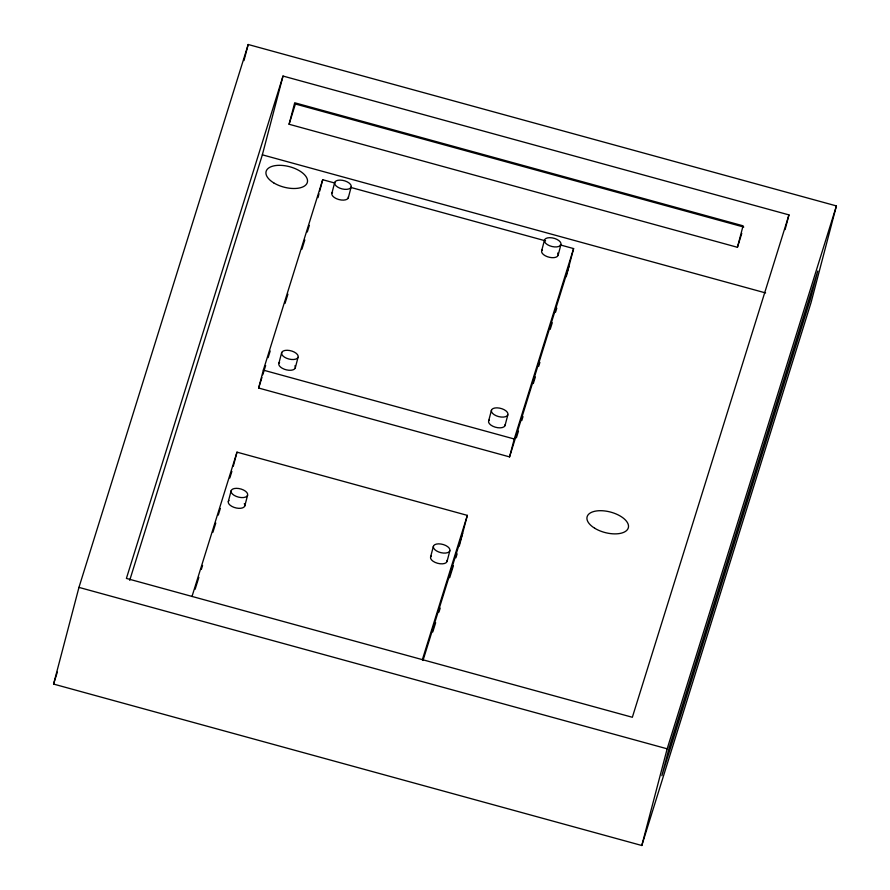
<?xml version="1.0" encoding="UTF-8"?>
<svg xmlns="http://www.w3.org/2000/svg" width="890" height="890" viewBox="0 0 890 890"><rect width="100%" height="100%" fill="white"/><g stroke="black" fill="none" stroke-linecap="round" stroke-linejoin="round"><path stroke-width="1.33" d="M53.589 684.076L78.954 587.389L248.199 44.5L836.411 205.924L811.046 302.611L641.801 845.5L53.589 684.076L57.316 672.128M243.971 60.609L248.199 44.5M129.706 580.325L262.35 154.827L283.02 76.05L788.963 214.891L785.102 229.576M289.083 124.255L294.712 102.773L743.072 225.815L737.432 247.298L289.083 124.255L295.391 104.008L743.751 227.05M233.302 466.226L236.996 452.153L467.339 515.377L459.284 546.071M228.33 501.459L231.144 490.713M568.91 266.477L509.558 456.893L258.645 388.04L263.34 370.129L322.703 179.713L334.707 183.017M318.008 197.624L319.009 193.786M319.677 191.228L322.703 179.713M278.893 363.231L281.707 352.496M244.783 505.976L247.598 495.229A8.533 4.239 14.7 0 0 236.351 488.332A8.533 4.239 14.7 0 0 234.159 495.352A8.533 4.239 14.7 0 0 247.598 495.229M331.914 193.141L334.729 182.394M295.235 368.06L298.05 357.324A8.533 4.239 14.7 0 0 287.17 350.271A8.533 4.239 14.7 0 0 284.422 357.124A8.533 4.239 14.7 0 0 298.05 357.324M348.301 197.836L351.127 187.089A8.533 4.239 14.7 0 0 340.08 180.103A8.533 4.239 14.7 0 0 337.577 187.034A8.533 4.239 14.7 0 0 351.127 187.089M430.593 556.962L433.408 546.226M447.047 561.479L449.862 550.732A8.533 4.239 14.7 0 0 438.614 543.846A8.533 4.239 14.7 0 0 436.423 550.854A8.533 4.239 14.7 0 0 449.862 550.732M488.688 420.77L491.503 410.034M541.676 250.746L544.502 240.011M504.997 425.665L507.823 414.918A8.533 4.239 14.7 0 0 497.009 407.843A8.533 4.239 14.7 0 0 494.15 414.662A8.533 4.239 14.7 0 0 507.823 414.918M558.097 255.363L560.911 244.628A8.533 4.239 14.7 0 0 549.786 237.674A8.533 4.239 14.7 0 0 547.417 244.65A8.533 4.239 14.7 0 0 560.911 244.628M509.558 456.893L514.253 438.993L573.616 248.577L560.266 244.917M566.229 276.712L573.616 248.577M641.801 845.5L667.166 748.813L836.411 205.924M283.02 76.05L126.402 578.422L632.345 717.273L788.963 214.891M191.984 596.534L236.996 452.153M195.133 589.269L198.848 577.343M201.329 569.4L202.564 565.428M212.888 532.309L215.781 523.042M218.261 515.099L220.32 508.468M229.82 478.008L231.889 471.389M258.645 388.04L261.938 377.46M262.761 374.812L265.654 365.556M268.124 357.624L270.182 351.016M285.022 303.412L287.915 294.156M301.921 249.189L304.814 239.933M307.284 232.001L309.342 225.393M422.338 659.746L467.339 515.377M423.006 660.436L462.644 533.277M432.763 631.978L435.655 622.711M438.948 612.109L440.194 608.137M449.684 577.677L453.399 565.751M455.88 557.808L457.115 553.836M516.4 437.78L518.458 431.161M521.763 420.581L522.997 416.62M533.299 383.557L535.357 376.948M538.661 366.368L539.896 362.397M550.198 329.345L552.267 322.736M555.56 312.156L556.795 308.185M737.432 247.298L741.77 233.38M262.35 154.827L765.611 292.932M350.727 187.412L545.581 240.879M263.34 370.129L514.253 438.993M78.954 587.389L667.166 748.813M447.091 560.355A8.533 4.239 14.7 0 1 437.557 563.27A8.533 4.239 14.7 0 1 431.194 555.994M244.305 503.64A8.533 4.239 14.7 0 1 236.373 508.023A8.533 4.239 14.7 0 1 228.93 500.48M294.935 365.757A8.533 4.239 14.7 0 1 286.558 369.895A8.533 4.239 14.7 0 1 279.582 362.297M505.153 424.563A8.533 4.239 14.7 0 1 495.196 427.156A8.533 4.239 14.7 0 1 489.389 419.835M557.685 253.049A8.533 4.239 14.7 0 1 549.608 257.344A8.533 4.239 14.7 0 1 542.31 249.79M348.402 196.723A8.533 4.239 14.7 0 1 338.667 199.494A8.533 4.239 14.7 0 1 332.571 192.184M669.369 747.055L661.848 775.702L810.256 299.663L817.777 271.016L669.369 747.055M273.708 182.862A21.327 10.602 14.7 0 0 307.295 182.55A21.327 10.602 14.7 0 0 279.171 165.317A21.327 10.602 14.7 0 0 273.708 182.862M594.698 528.237A21.327 10.602 14.7 0 0 628.284 527.926A21.327 10.602 14.7 0 0 600.172 510.693A21.327 10.602 14.7 0 0 594.698 528.237"/></g></svg>
